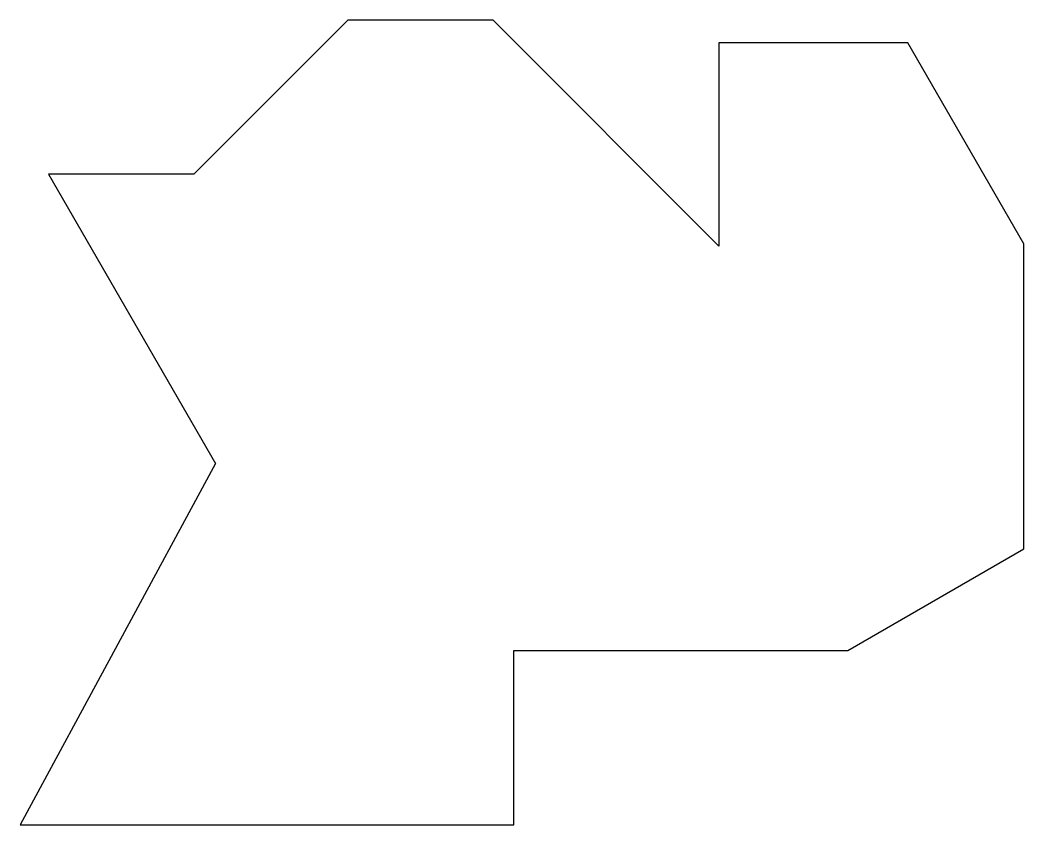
# Model space of a CAD drawing. Header units: millimetres. Extents: x 1247.1 to 1316.2, y 501.6 to 557.
import ezdxf

# ---------------------------------------------------------------- set-up
doc = ezdxf.new("R2010")
doc.units = ezdxf.units.MM

msp = doc.modelspace()

# ---------------------------------------------------------------- linework, layer by layer
for p, q in [((1269.636, 557.007), (1259.03, 546.4)), ((1279.636, 557.007), (1269.636, 557.007)), ((1295.193, 541.45), (1279.636, 557.007)), ((1308.193, 555.45), (1295.193, 555.45)), ((1295.193, 555.45), (1295.193, 541.45)), ((1316.193, 541.594), (1308.193, 555.45)), ((1259.03, 546.4), (1249.03, 546.4)), ((1249.03, 546.4), (1260.53, 526.482)), ((1316.193, 520.594), (1316.193, 541.594)), ((1260.53, 526.482), (1247.068, 501.594)), ((1304.068, 513.594), (1316.193, 520.594)), ((1281.068, 501.594), (1281.068, 513.594)), ((1281.068, 513.594), (1304.068, 513.594)), ((1247.068, 501.594), (1281.068, 501.594))]:
    msp.add_line(p, q)

doc.saveas('drawing.dxf')
